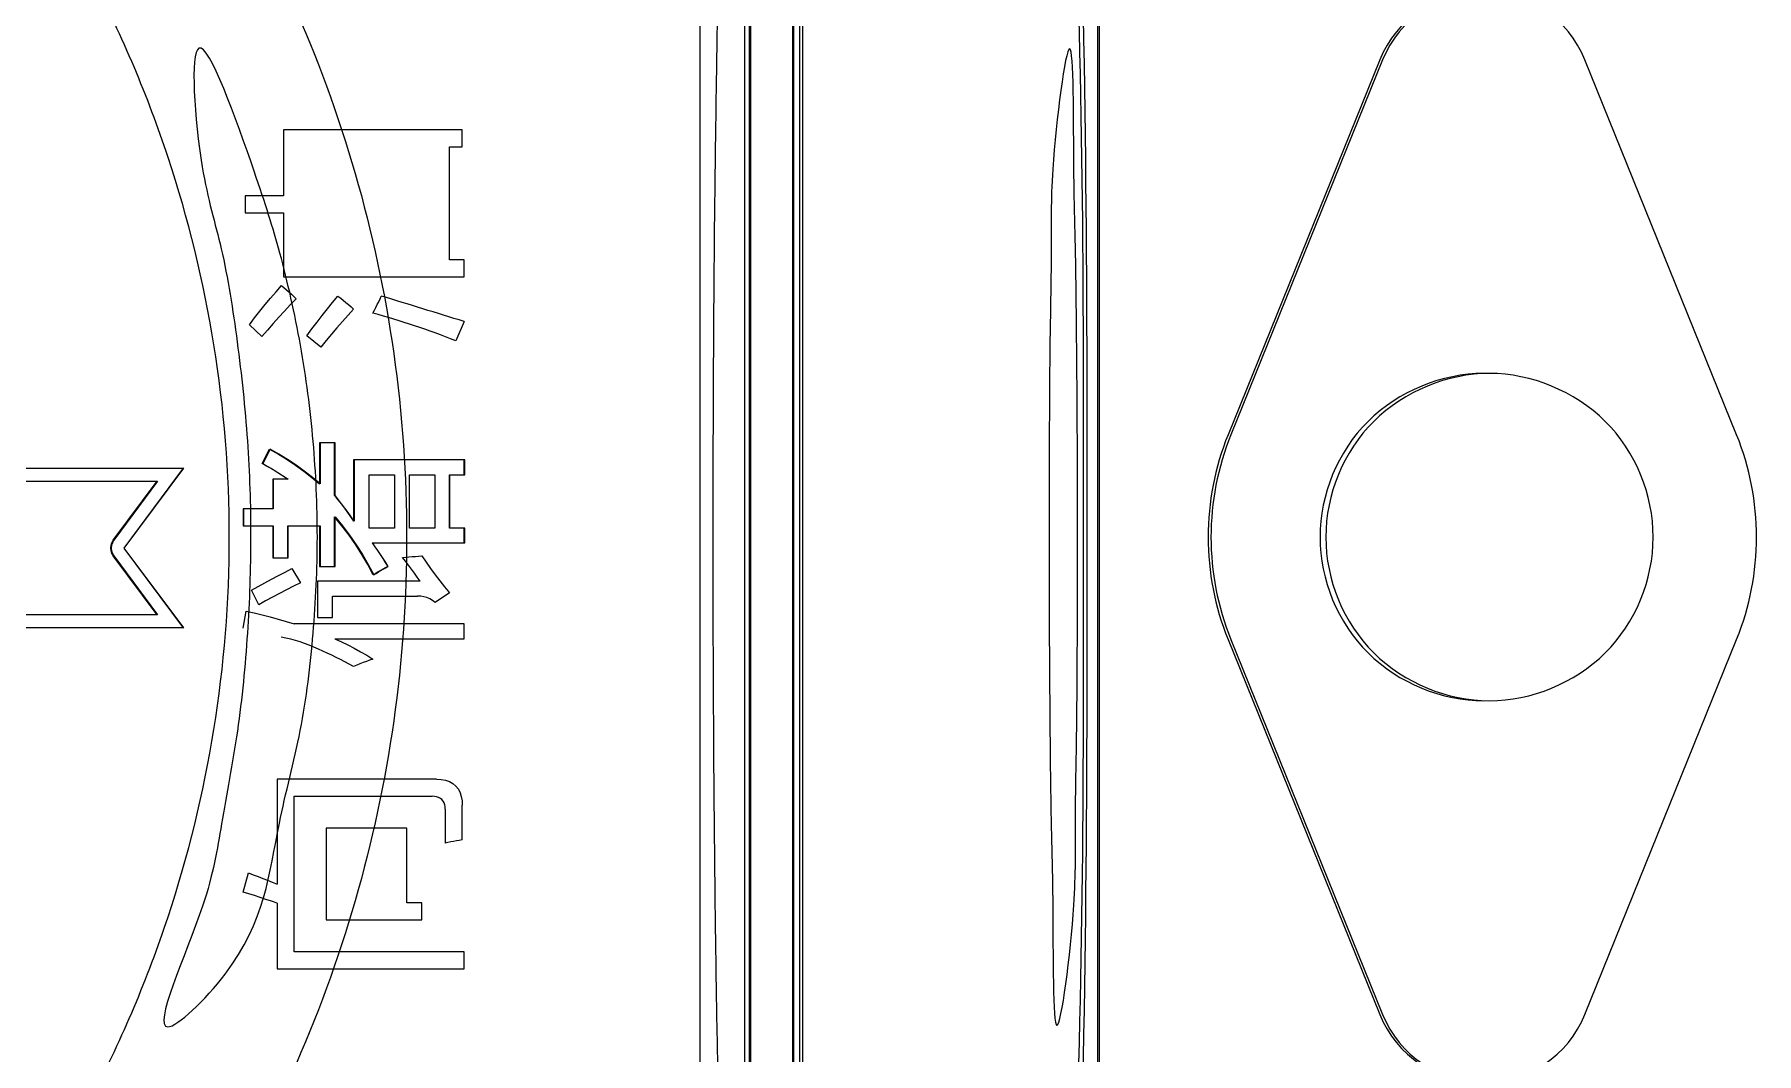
# Model space of a CAD drawing. Extents: x 59521 to 184406, y -1257 to 56672.
# Drawn here: x 73976 to 74054.9, y 10291.5 to 10338.2 of the extents above; entities that cross this region are included whole.
import ezdxf

# ---------------------------------------------------------------- set-up
doc = ezdxf.new("R2010")
doc.units = 0
doc.header["$MEASUREMENT"] = 0
doc.layers.get('0').update_dxf_attribs({"linetype": 'CONTINUOUS'})

# ---------------------------------------------------------------- blocks, each defined once
blk = doc.blocks.new('hu88')
at = {"color": 87, "linetype": 'Continuous'}
for p, q in [((-184.673, -1067.553), (-184.673, -937.553)), ((-184.366, -1062.553), (-184.366, -941.553)), ((-198.396, -1060.053), (-198.396, -945.053)), ((-198.344, -952.053), (-198.344, -1053.053)), ((-180.129, -952.053), (-180.129, -1053.053)), ((-182.384, -954.553), (-182.384, -1050.553)), ((-182.174, -954.553), (-182.174, -1050.553)), ((-182.427, -1039.053), (-182.427, -965.053)), ((-184.824, -977.556), (-184.824, -1027.556)), ((-184.401, -1027.591), (-184.401, -977.591)), ((-184.359, -1027.553), (-184.359, -977.553)), ((-220.655, -980.678), (-227.605, -997.865)), ((-204.437, -997.865), (-211.387, -980.678)), ((-204.306, -997.865), (-211.257, -980.678)), ((-169.319, -982.772), (-169.319, -983.553)), ((-160.742, -982.772), (-169.319, -982.772)), ((-160.742, -985.772), (-160.742, -982.772)), ((-169.319, -983.553), (-161.522, -983.553)), ((-161.522, -983.553), (-161.522, -990.675)), ((-167.37, -985.016), (-167.37, -985.797)), ((-162.984, -985.016), (-167.37, -985.016)), ((-162.984, -989.211), (-162.984, -985.016)), ((-167.37, -985.797), (-166.687, -985.797)), ((-166.687, -985.797), (-166.687, -989.211)), ((-160.742, -991.455), (-160.742, -986.651)), ((-159.183, -986.285), (-159.43, -987.163)), ((-169.221, -988.675), (-169.221, -990.269)), ((-168.442, -990.088), (-168.442, -988.529)), ((-166.687, -989.211), (-162.984, -989.211)), ((-161.522, -990.675), (-167.842, -990.675)), ((-168.047, -991.455), (-160.742, -991.455)), ((-169.319, -997.894), (-169.319, -998.577)), ((-163.395, -997.894), (-169.319, -997.894)), ((-169.319, -998.577), (-161.528, -998.577)), ((-159.183, -998.382), (-159.326, -999.163)), ((-156.464, -998.388), (-153.744, -1002.053)), ((-156.464, -998.388), (-147.939, -998.388)), ((-153.721, -1002.053), (-156.441, -998.388)), ((-163.276, -998.87), (-163.276, -999.846)), ((-162.594, -998.87), (-163.276, -998.87)), ((-162.594, -1000.529), (-162.594, -998.87)), ((-159.902, -999.455), (-159.573, -1000.114)), ((-153.263, -1001.695), (-155.272, -998.988)), ((-155.272, -998.988), (-147.939, -998.988)), ((-155.249, -998.988), (-153.24, -1001.695)), ((-168.637, -999.995), (-167.979, -999.553)), ((-163.276, -999.846), (-167.178, -999.846)), ((-167.3, -1000.529), (-162.594, -1000.529)), ((-161.425, -1001.114), (-161.815, -1000.455)), ((-163.397, -1001.211), (-163.397, -1003.48)), ((-162.692, -1001.211), (-163.397, -1001.211)), ((-163.374, -1001.211), (-163.374, -1003.48)), ((-162.715, -1003.065), (-162.715, -1001.211)), ((-162.692, -1003.065), (-162.692, -1001.211)), ((-161.253, -1001.602), (-161.253, -1003.065)), ((-160.548, -1001.602), (-161.253, -1001.602)), ((-161.23, -1001.602), (-161.23, -1003.065)), ((-160.571, -1003.065), (-160.571, -1001.602)), ((-160.548, -1003.065), (-160.548, -1001.602)), ((-169.342, -1002.285), (-169.342, -1002.968)), ((-165.096, -1002.285), (-169.342, -1002.285)), ((-169.319, -1002.285), (-169.319, -1002.968)), ((-153.744, -1002.053), (-156.464, -1005.718)), ((-156.441, -1005.718), (-153.721, -1002.053)), ((-155.272, -1005.118), (-153.263, -1002.411)), ((-153.24, -1002.411), (-155.249, -1005.118)), ((-169.342, -1002.968), (-168.637, -1002.968)), ((-168.66, -1002.968), (-168.66, -1005.407)), ((-168.637, -1002.968), (-168.637, -1005.407)), ((-167.977, -1005.407), (-167.977, -1002.968)), ((-167.977, -1002.968), (-166.808, -1002.968)), ((-166.808, -1002.968), (-166.808, -1005.407)), ((-166.126, -1005.407), (-166.126, -1002.968)), ((-166.126, -1002.968), (-164.956, -1002.968)), ((-164.956, -1002.968), (-164.956, -1005.407)), ((-164.274, -1006.09), (-164.274, -1003.288)), ((-164.251, -1006.09), (-164.251, -1003.288)), ((-161.23, -1003.065), (-162.715, -1003.065)), ((-159.183, -1003.065), (-160.571, -1003.065)), ((-159.206, -1003.846), (-159.206, -1003.065)), ((-159.183, -1003.846), (-159.183, -1003.065)), ((-160.571, -1005.211), (-160.571, -1003.846)), ((-160.571, -1003.846), (-159.183, -1003.846)), ((-160.548, -1005.211), (-160.548, -1003.846)), ((-163.397, -1004.455), (-163.397, -1006.87)), ((-163.374, -1004.455), (-163.374, -1006.87)), ((-162.715, -1006.87), (-162.715, -1004.992)), ((-162.692, -1006.87), (-162.692, -1004.992)), ((-169.342, -1005.407), (-169.342, -1006.09)), ((-168.637, -1005.407), (-169.342, -1005.407)), ((-169.319, -1005.407), (-169.319, -1006.09)), ((-166.808, -1005.407), (-167.977, -1005.407)), ((-164.956, -1005.407), (-166.126, -1005.407)), ((-161.244, -1005.211), (-160.548, -1005.211)), ((-147.939, -1005.718), (-156.464, -1005.718)), ((-147.939, -1005.118), (-155.272, -1005.118)), ((-169.342, -1006.09), (-164.251, -1006.09)), ((-160.423, -1006.577), (-160.083, -1005.919)), ((-160.06, -1005.919), (-160.4, -1006.577)), ((-227.605, -1007.24), (-220.655, -1024.428)), ((-211.387, -1024.428), (-204.437, -1007.24)), ((-211.257, -1024.428), (-204.306, -1007.24)), ((-163.397, -1006.87), (-162.692, -1006.87)), ((-162.74, -1011.26), (-162.107, -1011.776)), ((-169.319, -1012.431), (-168.927, -1011.553)), ((-160.051, -1011.748), (-159.476, -1012.283)), ((-163.532, -1013.602), (-163.656, -1013.503)), ((-169.319, -1014.48), (-169.319, -1015.26)), ((-161.035, -1014.48), (-169.319, -1014.48)), ((-161.035, -1017.407), (-161.035, -1014.48)), ((-169.319, -1015.26), (-168.637, -1015.26)), ((-168.637, -1015.26), (-168.637, -1020.431)), ((-159.281, -1017.407), (-161.035, -1017.407)), ((-159.281, -1018.187), (-159.281, -1017.407)), ((-161.035, -1021.211), (-161.035, -1018.187)), ((-161.035, -1018.187), (-159.281, -1018.187)), ((-169.221, -1020.431), (-169.221, -1021.211)), ((-168.637, -1020.431), (-169.221, -1020.431)), ((-169.221, -1021.211), (-161.035, -1021.211))]:
    blk.add_line(p, q, dxfattribs=at)
for points in [[(-160.742, -985.772), (-160.484, -985.863), (-160.225, -985.951), (-159.966, -986.038), (-159.706, -986.122), (-159.445, -986.204), (-159.183, -986.285)], [(-159.43, -987.163), (-159.65, -987.08), (-159.869, -986.996), (-160.088, -986.911), (-160.307, -986.826), (-160.525, -986.739), (-160.742, -986.651)], [(-169.221, -988.675), (-169.091, -988.654), (-168.96, -988.632), (-168.83, -988.608), (-168.7, -988.583), (-168.571, -988.556), (-168.442, -988.529)], [(-168.047, -991.455), (-168.258, -991.447), (-168.454, -991.412), (-168.636, -991.353), (-168.799, -991.266), (-168.938, -991.146), (-169.051, -991.002), (-169.13, -990.839), (-169.183, -990.66), (-169.214, -990.471), (-169.221, -990.269)], [(-168.442, -990.088), (-168.438, -990.187), (-168.422, -990.28), (-168.396, -990.369), (-168.355, -990.451), (-168.297, -990.522), (-168.226, -990.581), (-168.142, -990.624), (-168.049, -990.654), (-167.949, -990.671), (-167.842, -990.675)], [(-165.128, -996.966), (-164.98, -996.914), (-164.833, -996.859), (-164.687, -996.803), (-164.541, -996.746), (-164.396, -996.687), (-164.251, -996.626)], [(-163.395, -997.894), (-163.692, -997.755), (-163.985, -997.61), (-164.276, -997.458), (-164.564, -997.301), (-164.848, -997.137), (-165.128, -996.966)], [(-159.326, -999.163), (-159.696, -999.078), (-160.065, -998.989), (-160.433, -998.894), (-160.8, -998.794), (-161.165, -998.689), (-161.528, -998.577)], [(-161.815, -1000.455), (-161.49, -1000.298), (-161.168, -1000.137), (-160.848, -999.971), (-160.531, -999.802), (-160.215, -999.63), (-159.902, -999.455)], [(-167.37, -1001.699), (-167.569, -1001.406), (-167.772, -1001.117), (-167.981, -1000.831), (-168.195, -1000.548), (-168.413, -1000.27), (-168.637, -999.995)], [(-167.979, -999.553), (-167.865, -999.648), (-167.741, -999.724), (-167.607, -999.78), (-167.466, -999.818), (-167.323, -999.84), (-167.178, -999.846)], [(-159.573, -1000.114), (-159.879, -1000.286), (-160.185, -1000.457), (-160.493, -1000.625), (-160.802, -1000.791), (-161.113, -1000.954), (-161.425, -1001.114)], [(-167.3, -1000.529), (-167.167, -1000.718), (-167.034, -1000.905), (-166.9, -1001.089), (-166.765, -1001.271), (-166.63, -1001.45), (-166.493, -1001.626)], [(-165.175, -1000.821), (-165.283, -1000.89), (-165.391, -1000.958), (-165.5, -1001.024), (-165.61, -1001.089), (-165.721, -1001.152), (-165.833, -1001.213)], [(-165.81, -1001.213), (-165.698, -1001.152), (-165.587, -1001.089), (-165.477, -1001.024), (-165.368, -1000.958), (-165.26, -1000.89), (-165.152, -1000.821)], [(-163.397, -1003.48), (-163.738, -1003.067), (-164.062, -1002.641), (-164.367, -1002.202), (-164.654, -1001.752), (-164.923, -1001.292), (-165.175, -1000.821)], [(-165.152, -1000.821), (-164.9, -1001.292), (-164.631, -1001.752), (-164.344, -1002.202), (-164.039, -1002.641), (-163.715, -1003.067), (-163.374, -1003.48)], [(-166.493, -1001.626), (-166.639, -1001.635), (-166.785, -1001.646), (-166.931, -1001.657), (-167.077, -1001.669), (-167.224, -1001.683), (-167.37, -1001.699)], [(-165.833, -1001.213), (-165.719, -1001.395), (-165.603, -1001.575), (-165.485, -1001.755), (-165.365, -1001.933), (-165.243, -1002.109), (-165.119, -1002.285)], [(-165.096, -1002.285), (-165.22, -1002.109), (-165.342, -1001.933), (-165.462, -1001.755), (-165.58, -1001.575), (-165.696, -1001.395), (-165.81, -1001.213)], [(-153.263, -1002.411), (-153.197, -1002.297), (-153.158, -1002.179), (-153.145, -1002.053), (-153.158, -1001.927), (-153.197, -1001.808), (-153.263, -1001.695)], [(-153.24, -1001.695), (-153.174, -1001.808), (-153.135, -1001.926), (-153.122, -1002.053), (-153.135, -1002.179), (-153.174, -1002.297), (-153.24, -1002.411)], [(-164.274, -1003.288), (-164.135, -1003.487), (-163.993, -1003.685), (-163.848, -1003.881), (-163.7, -1004.074), (-163.55, -1004.266), (-163.397, -1004.455)], [(-163.374, -1004.455), (-163.527, -1004.266), (-163.677, -1004.074), (-163.825, -1003.881), (-163.97, -1003.685), (-164.112, -1003.487), (-164.251, -1003.288)], [(-162.715, -1004.992), (-162.358, -1005.291), (-161.991, -1005.576), (-161.613, -1005.848), (-161.225, -1006.106), (-160.829, -1006.349), (-160.423, -1006.577)], [(-160.4, -1006.577), (-160.806, -1006.349), (-161.202, -1006.106), (-161.59, -1005.848), (-161.968, -1005.576), (-162.335, -1005.291), (-162.692, -1004.992)], [(-160.083, -1005.919), (-160.288, -1005.806), (-160.489, -1005.692), (-160.684, -1005.574), (-160.875, -1005.455), (-161.062, -1005.334), (-161.244, -1005.211)], [(-161.221, -1005.211), (-161.039, -1005.334), (-160.853, -1005.455), (-160.661, -1005.574), (-160.466, -1005.692), (-160.265, -1005.806), (-160.06, -1005.919)], [(-164.251, -1013.006), (-163.992, -1012.721), (-163.737, -1012.434), (-163.483, -1012.144), (-163.233, -1011.852), (-162.985, -1011.557), (-162.74, -1011.26)], [(-162.107, -1011.776), (-162.34, -1012.093), (-162.574, -1012.406), (-162.81, -1012.714), (-163.048, -1013.016), (-163.289, -1013.312), (-163.532, -1013.602)], [(-161.62, -1013.472), (-161.347, -1013.194), (-161.079, -1012.913), (-160.816, -1012.626), (-160.557, -1012.337), (-160.302, -1012.044), (-160.051, -1011.748)], [(-165.128, -1012.821), (-165.199, -1012.952), (-165.269, -1013.082), (-165.335, -1013.212), (-165.4, -1013.342), (-165.46, -1013.472), (-165.518, -1013.602)], [(-159.476, -1012.283), (-159.716, -1012.595), (-159.958, -1012.902), (-160.202, -1013.206), (-160.449, -1013.505), (-160.698, -1013.8), (-160.95, -1014.09)], [(-163.656, -1013.503), (-163.899, -1013.305), (-164.019, -1013.206), (-164.136, -1013.106), (-164.251, -1013.006)], [(-160.95, -1014.09), (-161.398, -1013.68), (-161.509, -1013.576), (-161.62, -1013.472)]]:
    blk.add_lwpolyline(points, dxfattribs=at)
for centre, radius, start, end in [((-216.021, -982.551), 4.998, 22.0126, 157.9874), ((-215.891, -982.551), 4.999, 22.01332, 89.99279), ((-216.015, -1002.553), 12.502, 157.98002, 202.01998), ((-216.027, -1002.553), 12.502, 337.98002, 22.01998), ((-215.898, -1002.553), 12.504, 337.98305, 22.01695), ((-155.126, -976.533), 37.641, 248.49012, 254.5899), ((79.641, -210.92), 839.285, 252.744518, 253.016023), ((-216.021, -1022.554), 4.998, 202.0126, 337.9874), ((-215.891, -1022.554), 4.999, 270.00721, 337.98668)]:
    blk.add_arc(centre, radius, start, end, dxfattribs=at)
for points, knots in [([(-166.679, -1002.553), (-166.679, -999.74), (-166.283, -994.108), (-164.51, -985.833), (-161.594, -977.886), (-157.592, -970.427), (-152.584, -963.604), (-146.671, -957.551), (-142.198, -954.107), (-139.855, -952.553)], [0, 0, 0, 0, 0.142866, 0.285734, 0.428601, 0.571463, 0.714319, 0.857165, 1, 1, 1, 1]), ([(-134.943, -957.197), (-137.363, -958.891), (-141.938, -962.673), (-147.798, -969.359), (-152.517, -976.892), (-155.973, -985.075), (-158.082, -993.702), (-158.791, -1002.552), (-158.083, -1011.403), (-155.974, -1020.03), (-152.517, -1028.213), (-147.798, -1035.746), (-141.938, -1042.432), (-137.363, -1046.214), (-134.943, -1047.908)], [0, 0, 0, 0, 0.083453, 0.16684, 0.250175, 0.333472, 0.416741, 0.499998, 0.583254, 0.666524, 0.749822, 0.833158, 0.916546, 1, 1, 1, 1]), ([(-176.767, -967.553), (-178.213, -967.553), (-181.426, -963.582), (-181.117, -970.842), (-181.018, -974.46), (-180.906, -979.567), (-180.829, -984.499), (-180.763, -990.553), (-180.722, -997.576), (-180.715, -1004.964), (-180.745, -1011.971), (-180.795, -1017.991), (-180.87, -1023.058), (-180.938, -1028.096), (-181.171, -1033.082), (-181.038, -1036.976), (-182.462, -1044.151), (-178.774, -1037.553), (-176.767, -1037.553)], [0, 0, 0, 0, 0.05044, 0.094985, 0.161729, 0.208494, 0.266121, 0.335965, 0.418951, 0.511411, 0.593648, 0.663348, 0.721648, 0.769866, 0.841134, 0.886547, 0.929968, 1, 1, 1, 1]), ([(-196.106, -1002.553), (-196.106, -1001.022), (-196.112, -998), (-196.147, -993.669), (-196.189, -989.413), (-196.315, -985.65), (-196.241, -976.893), (-197.377, -985.594), (-197.287, -989.37), (-197.386, -993.63), (-197.404, -997.978), (-197.414, -1001.014), (-197.414, -1002.553)], [0, 0, 0, 0, 0.102457, 0.201508, 0.293655, 0.375357, 0.499432, 0.623696, 0.705266, 0.797551, 0.896995, 1, 1, 1, 1]), ([(-159.532, -1002.553), (-159.532, -1001.087), (-159.423, -998.103), (-159.009, -993.765), (-158.17, -989.408), (-157.603, -985.573), (-154.075, -978.096), (-160.132, -983.904), (-160.467, -988.397), (-161.924, -993.739), (-162.444, -998.112), (-162.587, -1001.086), (-162.587, -1002.553)], [0, 0, 0, 0, 0.093502, 0.189466, 0.281306, 0.363525, 0.48591, 0.561875, 0.718105, 0.810623, 0.906448, 1, 1, 1, 1]), ([(-216.283, -995.053), (-218.196, -995.053), (-222.181, -996.676), (-224.58, -1002.553), (-222.181, -1008.429), (-218.196, -1010.053), (-216.283, -1010.053)], [0, 0, 0, 0, 0.24997, 0.5, 0.75003, 1, 1, 1, 1]), ([(-216.283, -1010.053), (-214.37, -1010.053), (-210.384, -1008.429), (-207.986, -1002.553), (-210.384, -996.676), (-214.37, -995.053), (-216.283, -995.053)], [0, 0, 0, 0, 0.24997, 0.5, 0.75003, 1, 1, 1, 1]), ([(-216.021, -1010.053), (-214.108, -1010.053), (-210.123, -1008.429), (-207.724, -1002.553), (-210.123, -996.676), (-214.108, -995.053), (-216.021, -995.053)], [0, 0, 0, 0, 0.24997, 0.5, 0.75003, 1, 1, 1, 1]), ([(-197.414, -1002.553), (-197.414, -1004.083), (-197.408, -1007.106), (-197.373, -1011.437), (-197.331, -1015.693), (-197.205, -1019.455), (-197.28, -1028.212), (-196.143, -1019.511), (-196.233, -1015.735), (-196.134, -1011.475), (-196.116, -1007.128), (-196.106, -1004.091), (-196.106, -1002.553)], [0, 0, 0, 0, 0.102457, 0.201508, 0.293655, 0.375357, 0.499432, 0.623696, 0.705266, 0.797551, 0.896995, 1, 1, 1, 1]), ([(-139.855, -1052.553), (-142.198, -1050.998), (-146.671, -1047.554), (-152.584, -1041.502), (-157.592, -1034.678), (-161.594, -1027.219), (-164.51, -1019.273), (-166.283, -1010.997), (-166.679, -1005.365), (-166.679, -1002.553)], [0, 0, 0, 0, 0.142835, 0.285681, 0.428537, 0.571399, 0.714266, 0.857134, 1, 1, 1, 1]), ([(-162.587, -1002.553), (-162.587, -1004.015), (-162.456, -1006.973), (-161.896, -1011.276), (-160.927, -1015.597), (-159.672, -1019.465), (-156.534, -1028.263), (-157.09, -1019.484), (-158.289, -1015.768), (-158.963, -1011.39), (-159.433, -1007.032), (-159.532, -1004.027), (-159.532, -1002.553)], [0, 0, 0, 0, 0.095615, 0.19262, 0.286946, 0.372631, 0.507382, 0.625867, 0.709966, 0.804315, 0.903606, 1, 1, 1, 1])]:
    blk.add_open_spline(points, degree=3, knots=knots, dxfattribs=at)
for points in [[(-197.379, -967.851), (-197.823, -979.411), (-197.896, -1002.553), (-197.823, -1025.695), (-197.379, -1037.255)], [(-197.192, -1033.42), (-197.695, -1023.142), (-197.657, -1002.553), (-197.695, -981.964), (-197.192, -971.686)], [(-164.251, -996.626), (-163.191, -997.179), (-162.103, -997.75), (-160.929, -997.975)]]:
    blk.add_open_spline(points, degree=3, dxfattribs=at)

msp = doc.modelspace()

# ---------------------------------------------------------------- block references
at = {"rotation": 180}
msp.add_blockref('hu88', (73826.333, 9312.606), dxfattribs=at)

doc.saveas('drawing.dxf')
